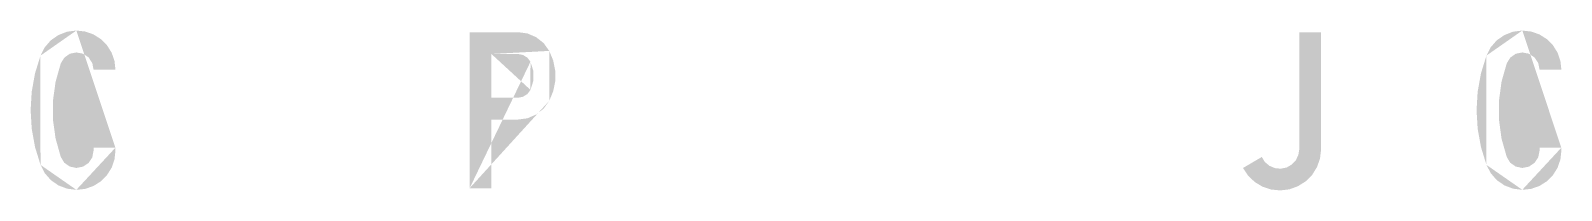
# Model space of a CAD drawing. Header units: millimetres. Extents: x 225 to 13152, y -1303 to 13251.
# Drawn here: x 225 to 763, y 88 to 144 of the extents above.
import ezdxf

# ---------------------------------------------------------------- set-up
doc = ezdxf.new("R2010")
doc.units = ezdxf.units.MM
doc.layers.add('GREEN', color=84, linetype='CONTINUOUS')

msp = doc.modelspace()

# ---------------------------------------------------------------- hatches: boundary and pattern name
at = {"layer": 'GREEN'}
h = msp.add_hatch(color=256, dxfattribs=at)
h.paths.add_polyline_path([(254.47, 101.95), (254.44, 101.95)], flags=16)
edge = h.paths.add_edge_path()
edge.add_line((246.76, 103.05), (254.47, 103.05))
edge.add_line((254.47, 103.05), (254.47, 101.95))
edge.add_line((254.13, 98.88), (254.47, 101.95))
edge.add_line((254.13, 98.88), (253.13, 95.97))
edge.add_line((253.13, 95.97), (251.48, 93.36))
edge.add_line((251.48, 93.36), (249.31, 91.17))
edge.add_line((249.31, 91.17), (246.71, 89.52))
edge.add_line((246.71, 89.52), (243.8, 88.52))
edge.add_line((243.8, 88.52), (240.73, 88.18))
edge.add_line((240.73, 88.18), (237.48, 88.59))
edge.add_line((237.48, 88.59), (234.41, 89.75))
edge.add_line((234.41, 89.75), (231.73, 91.61))
edge.add_line((231.73, 91.61), (229.59, 94.08))
edge.add_line((229.59, 94.08), (228.1, 97))
edge.add_line((228.1, 97), (226.17, 103.26))
edge.add_line((226.17, 103.26), (225.01, 109.71))
edge.add_line((225.01, 109.71), (224.62, 116.25))
edge.add_line((224.62, 116.25), (225.01, 122.77))
edge.add_line((225.01, 122.77), (226.17, 129.22))
edge.add_line((226.17, 129.22), (228.1, 135.48))
edge.add_line((228.1, 135.48), (229.59, 138.39))
edge.add_line((229.59, 138.39), (231.73, 140.87))
edge.add_line((231.73, 140.87), (234.41, 142.72))
edge.add_line((234.41, 142.72), (237.48, 143.91))
edge.add_line((237.48, 143.91), (240.73, 144.3))
edge.add_line((240.73, 144.3), (243.8, 143.96))
edge.add_line((243.8, 143.96), (246.71, 142.96))
edge.add_line((246.71, 142.96), (249.31, 141.31))
edge.add_line((249.31, 141.31), (251.48, 139.14))
edge.add_line((251.48, 139.14), (253.13, 136.51))
edge.add_line((253.13, 136.51), (254.13, 133.6))
edge.add_line((254.13, 133.6), (254.47, 130.53))
edge.add_line((254.47, 130.53), (246.76, 130.53))
edge.add_line((246.76, 130.53), (246.32, 132.85))
edge.add_line((246.32, 132.85), (245.01, 134.84))
edge.add_line((245.01, 134.84), (243.05, 136.15))
edge.add_line((243.05, 136.15), (240.73, 136.59))
edge.add_line((240.73, 136.59), (238.41, 136.13))
edge.add_line((238.41, 136.13), (236.48, 134.76))
edge.add_line((236.48, 134.76), (235.24, 132.75))
edge.add_line((235.24, 132.75), (233.41, 126.28))
edge.add_line((233.41, 126.28), (232.48, 119.6))
edge.add_line((232.48, 119.6), (232.48, 112.88))
edge.add_line((232.48, 112.88), (233.41, 106.23))
edge.add_line((233.41, 106.23), (235.24, 99.76))
edge.add_line((235.24, 99.76), (236.48, 97.72))
edge.add_line((236.48, 97.72), (238.41, 96.38))
edge.add_line((238.41, 96.38), (240.73, 95.89))
edge.add_line((240.73, 95.89), (243.05, 96.35))
edge.add_line((243.05, 96.35), (245.01, 97.67))
edge.add_line((245.01, 97.67), (246.32, 99.63))
edge.add_line((246.32, 99.63), (246.76, 101.95))
edge.add_line((246.76, 101.95), (246.76, 103.05))
edge = h.paths.add_edge_path(flags=16)
edge.add_line((254.47, 103.05), (254.44, 103.05))
edge.add_line((240.73, 144.3), (240.7, 144.3))
edge.add_line((228.1, 135.48), (228.07, 135.48))
edge.add_line((228.1, 97), (228.07, 97))
edge.add_line((240.73, 88.18), (240.7, 88.18))
h = msp.add_hatch(color=256, dxfattribs=at)
h.paths.add_polyline_path([(396.13, 136.05), (396.1, 136.05)], flags=16)
edge = h.paths.add_edge_path(flags=17)
edge.add_line((386.77, 120.63), (386.77, 136.05))
edge.add_line((386.77, 136.05), (396.13, 136.05))
edge.add_line((397.88, 135.69), (396.13, 136.05))
edge.add_line((397.88, 135.69), (399.43, 134.73))
edge.add_line((399.43, 134.73), (400.51, 133.29))
edge.add_line((400.51, 133.29), (401.52, 130.04))
edge.add_line((401.52, 130.04), (401.52, 126.64))
edge.add_line((401.52, 126.64), (400.51, 123.39))
edge.add_line((400.51, 123.39), (399.43, 121.95))
edge.add_line((399.43, 121.95), (397.88, 120.99))
edge.add_line((397.88, 120.99), (396.13, 120.63))
edge.add_line((396.13, 120.63), (386.77, 120.63))
h.paths.add_polyline_path([(396.1, 143.73), (396.13, 143.73)], flags=16)
edge = h.paths.add_edge_path()
edge.add_line((386.77, 88.75), (379.09, 88.75))
edge.add_line((379.09, 88.75), (379.09, 143.73))
edge.add_line((379.09, 143.73), (396.13, 143.73))
edge.add_line((399.43, 143.29), (396.13, 143.73))
edge.add_line((399.43, 143.29), (402.52, 141.95))
edge.add_line((402.52, 141.95), (405.15, 139.86))
edge.add_line((405.15, 139.86), (407.11, 137.13))
edge.add_line((407.11, 137.13), (408.5, 133.75))
edge.add_line((408.5, 133.75), (409.22, 130.17))
edge.add_line((409.22, 130.17), (409.22, 126.51))
edge.add_line((409.22, 126.51), (408.5, 122.93))
edge.add_line((408.5, 122.93), (407.11, 119.55))
edge.add_line((407.11, 119.55), (405.15, 116.82))
edge.add_line((405.15, 116.82), (402.52, 114.73))
edge.add_line((402.52, 114.73), (399.43, 113.39))
edge.add_line((399.43, 113.39), (396.13, 112.95))
edge.add_line((396.13, 112.95), (386.77, 112.95))
edge.add_line((386.77, 112.95), (386.77, 88.75))
edge = h.paths.add_edge_path()
edge.add_line((386.77, 136.05), (386.75, 136.05))
edge.add_line((400.51, 123.39), (400.49, 123.39))
edge.add_line((400.51, 133.29), (400.49, 133.29))
edge.add_line((379.09, 88.75), (379.07, 88.75))
edge.add_line((407.11, 119.55), (407.08, 119.55))
edge.add_line((407.11, 137.13), (407.08, 137.13))
h = msp.add_hatch(color=256, dxfattribs=at)
h.paths.add_polyline_path([(396.13, 136.05), (396.1, 136.05)], flags=16)
edge = h.paths.add_edge_path(flags=17)
edge.add_line((386.77, 120.63), (386.77, 136.05))
edge.add_line((386.77, 136.05), (396.13, 136.05))
edge.add_line((397.88, 135.69), (396.13, 136.05))
edge.add_line((397.88, 135.69), (399.43, 134.73))
edge.add_line((399.43, 134.73), (400.51, 133.29))
edge.add_line((400.51, 133.29), (401.52, 130.04))
edge.add_line((401.52, 130.04), (401.52, 126.64))
edge.add_line((401.52, 126.64), (400.51, 123.39))
edge.add_line((400.51, 123.39), (399.43, 121.95))
edge.add_line((399.43, 121.95), (397.88, 120.99))
edge.add_line((397.88, 120.99), (396.13, 120.63))
edge.add_line((396.13, 120.63), (386.77, 120.63))
h.paths.add_polyline_path([(396.1, 143.73), (396.13, 143.73)], flags=16)
edge = h.paths.add_edge_path()
edge.add_line((386.77, 88.75), (379.09, 88.75))
edge.add_line((379.09, 88.75), (379.09, 143.73))
edge.add_line((379.09, 143.73), (396.13, 143.73))
edge.add_line((399.43, 143.29), (396.13, 143.73))
edge.add_line((399.43, 143.29), (402.52, 141.95))
edge.add_line((402.52, 141.95), (405.15, 139.86))
edge.add_line((405.15, 139.86), (407.11, 137.13))
edge.add_line((407.11, 137.13), (408.5, 133.75))
edge.add_line((408.5, 133.75), (409.22, 130.17))
edge.add_line((409.22, 130.17), (409.22, 126.51))
edge.add_line((409.22, 126.51), (408.5, 122.93))
edge.add_line((408.5, 122.93), (407.11, 119.55))
edge.add_line((407.11, 119.55), (405.15, 116.82))
edge.add_line((405.15, 116.82), (402.52, 114.73))
edge.add_line((402.52, 114.73), (399.43, 113.39))
edge.add_line((399.43, 113.39), (396.13, 112.95))
edge.add_line((396.13, 112.95), (386.77, 112.95))
edge.add_line((386.77, 112.95), (386.77, 88.75))
edge = h.paths.add_edge_path()
edge.add_line((386.77, 136.05), (386.75, 136.05))
edge.add_line((400.51, 123.39), (400.49, 123.39))
edge.add_line((400.51, 133.29), (400.49, 133.29))
edge.add_line((379.09, 88.75), (379.07, 88.75))
edge.add_line((407.11, 119.55), (407.08, 119.55))
edge.add_line((407.11, 137.13), (407.08, 137.13))
h = msp.add_hatch(color=256, dxfattribs=at)
h.paths.add_polyline_path([(671, 102.49), (670.98, 102.49)], flags=16)
edge = h.paths.add_edge_path()
edge.add_line((671, 143.73), (671, 102.49))
edge.add_line((670.67, 100.45), (671, 102.49))
edge.add_line((670.67, 100.45), (669.77, 98.57))
edge.add_line((669.77, 98.57), (668.32, 97.07))
edge.add_line((668.32, 97.07), (666.52, 96.04))
edge.add_line((666.52, 96.04), (664.48, 95.63))
edge.add_line((664.48, 95.63), (662.42, 95.84))
edge.add_line((662.42, 95.84), (660.51, 96.64))
edge.add_line((660.51, 96.64), (658.91, 97.98))
edge.add_line((658.91, 97.98), (657.81, 99.76))
edge.add_line((657.81, 99.76), (651.21, 95.89))
edge.add_line((651.21, 95.89), (652.99, 93.21))
edge.add_line((652.99, 93.21), (655.3, 90.97))
edge.add_line((655.3, 90.97), (658.06, 89.29))
edge.add_line((658.06, 89.29), (661.13, 88.29))
edge.add_line((661.13, 88.29), (664.35, 87.98))
edge.add_line((664.35, 87.98), (667.55, 88.36))
edge.add_line((667.55, 88.36), (670.56, 89.47))
edge.add_line((670.56, 89.47), (673.3, 91.2))
edge.add_line((673.3, 91.2), (675.56, 93.49))
edge.add_line((675.56, 93.49), (677.27, 96.25))
edge.add_line((677.27, 96.25), (678.32, 99.29))
edge.add_line((678.32, 99.29), (678.68, 102.49))
edge.add_line((678.68, 102.49), (678.68, 143.73))
edge.add_line((678.68, 143.73), (671, 143.73))
edge = h.paths.add_edge_path(flags=16)
edge.add_line((678.68, 102.49), (678.66, 102.49))
edge.add_line((678.68, 102.49), (678.66, 102.49))
edge = h.paths.add_edge_path(flags=16)
edge.add_line((657.81, 99.76), (657.78, 99.76))
h = msp.add_hatch(color=256, dxfattribs=at)
h.paths.add_polyline_path([(763.23, 101.95), (763.2, 101.95)], flags=16)
edge = h.paths.add_edge_path()
edge.add_line((755.55, 103.05), (763.23, 103.05))
edge.add_line((763.23, 103.05), (763.23, 101.95))
edge.add_line((762.89, 98.88), (763.23, 101.95))
edge.add_line((762.89, 98.88), (761.89, 95.97))
edge.add_line((761.89, 95.97), (760.26, 93.36))
edge.add_line((760.26, 93.36), (758.07, 91.17))
edge.add_line((758.07, 91.17), (755.47, 89.52))
edge.add_line((755.47, 89.52), (752.56, 88.52))
edge.add_line((752.56, 88.52), (749.49, 88.18))
edge.add_line((749.49, 88.18), (746.24, 88.59))
edge.add_line((746.24, 88.59), (743.2, 89.75))
edge.add_line((743.2, 89.75), (740.49, 91.61))
edge.add_line((740.49, 91.61), (738.35, 94.08))
edge.add_line((738.35, 94.08), (736.86, 97))
edge.add_line((736.86, 97), (734.93, 103.26))
edge.add_line((734.93, 103.26), (733.77, 109.71))
edge.add_line((733.77, 109.71), (733.38, 116.25))
edge.add_line((733.38, 116.25), (733.77, 122.77))
edge.add_line((733.77, 122.77), (734.93, 129.22))
edge.add_line((734.93, 129.22), (736.86, 135.48))
edge.add_line((736.86, 135.48), (738.35, 138.39))
edge.add_line((738.35, 138.39), (740.49, 140.87))
edge.add_line((740.49, 140.87), (743.2, 142.72))
edge.add_line((743.2, 142.72), (746.24, 143.91))
edge.add_line((746.24, 143.91), (749.49, 144.3))
edge.add_line((749.49, 144.3), (752.56, 143.96))
edge.add_line((752.56, 143.96), (755.47, 142.96))
edge.add_line((755.47, 142.96), (758.07, 141.31))
edge.add_line((758.07, 141.31), (760.26, 139.14))
edge.add_line((760.26, 139.14), (761.89, 136.51))
edge.add_line((761.89, 136.51), (762.89, 133.6))
edge.add_line((762.89, 133.6), (763.23, 130.53))
edge.add_line((763.23, 130.53), (755.55, 130.53))
edge.add_line((755.55, 130.53), (755.08, 132.85))
edge.add_line((755.08, 132.85), (753.77, 134.84))
edge.add_line((753.77, 134.84), (751.81, 136.15))
edge.add_line((751.81, 136.15), (749.49, 136.59))
edge.add_line((749.49, 136.59), (747.17, 136.13))
edge.add_line((747.17, 136.13), (745.24, 134.76))
edge.add_line((745.24, 134.76), (744, 132.75))
edge.add_line((744, 132.75), (742.17, 126.28))
edge.add_line((742.17, 126.28), (741.27, 119.6))
edge.add_line((741.27, 119.6), (741.27, 112.88))
edge.add_line((741.27, 112.88), (742.17, 106.23))
edge.add_line((742.17, 106.23), (744, 99.76))
edge.add_line((744, 99.76), (745.24, 97.72))
edge.add_line((745.24, 97.72), (747.17, 96.38))
edge.add_line((747.17, 96.38), (749.49, 95.89))
edge.add_line((749.49, 95.89), (751.81, 96.35))
edge.add_line((751.81, 96.35), (753.77, 97.67))
edge.add_line((753.77, 97.67), (755.08, 99.63))
edge.add_line((755.08, 99.63), (755.55, 101.95))
edge.add_line((755.55, 101.95), (755.55, 103.05))
edge = h.paths.add_edge_path(flags=16)
edge.add_line((763.23, 103.05), (763.2, 103.05))
edge.add_line((749.49, 144.3), (749.46, 144.3))
edge.add_line((736.86, 135.48), (736.83, 135.48))
edge.add_line((736.86, 97), (736.83, 97))
edge.add_line((749.49, 88.18), (749.46, 88.18))

doc.saveas('drawing.dxf')
